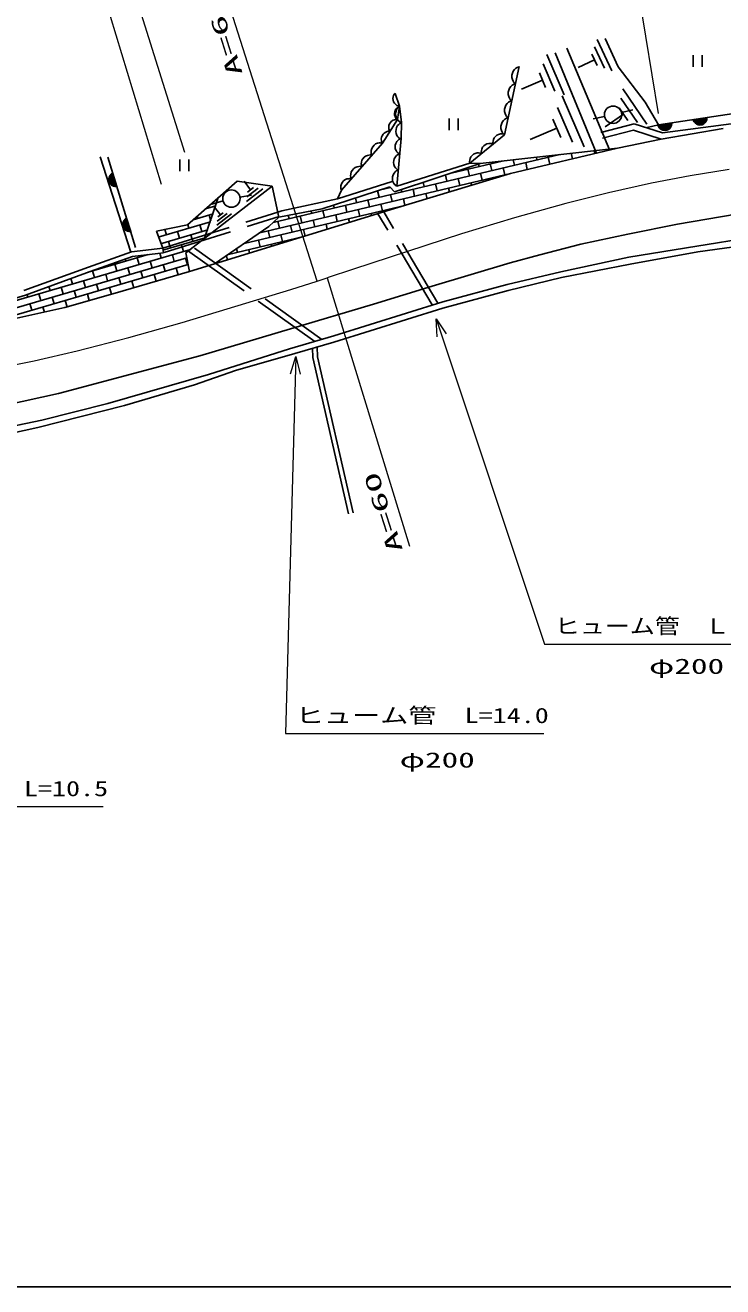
# Model space of a CAD drawing. Units: millimetres, scale not verified. Extents: x 40000 to 680000, y 20000 to 380000.
# Drawn here: x 205756 to 265973, y 205000 to 313872 of the extents above; entities that cross this region are included whole.
import ezdxf
from ezdxf.enums import TextEntityAlignment as Align

# ---------------------------------------------------------------- set-up
doc = ezdxf.new("R2010")
doc.units = ezdxf.units.MM
doc.header["$LTSCALE"] = 1000
doc.linetypes.add('CHAIN', pattern=[18.5, 12, -1.5, 3.5, -1.5])
doc.linetypes.add('DASHED', pattern=[7.5, 6, -1.5])
for name, color, linetype, lineweight in [('M-BGD', 7, 'Continuous', 25), ('M-BMK', 2, 'CHAIN', 13), ('M-STR-HTXT', 7, 'Continuous', 13), ('M-TTL-BAND', 7, 'Continuous', 25)]:
    doc.layers.add(name, color=color, linetype=linetype, lineweight=lineweight)
doc.styles.add('ＭＳ ゴシック', font='')
doc.styles.get('ＭＳ ゴシック').set_extended_font_data('MS Gothic')

msp = doc.modelspace()

# ---------------------------------------------------------------- linework, layer by layer
at = {"layer": 'M-BGD'}
for p, q in [((255125, 312650), (256398, 309934)), ((256933, 310276), (255812, 312735)), ((251510, 311490), (255047, 302895)), ((252512, 311895), (256220, 303051)), ((254663, 311373), (255121, 310396)), ((255760, 310165), (254894, 312012)), ((248392, 310311), (247127, 304413)), ((251474, 308172), (250462, 310549)), ((250784, 311346), (252271, 307851)), ((254892, 310885), (253480, 310223)), ((263427, 311281), (263426, 310281)), ((264186, 310281), (264186, 311281)), ((247769, 309551), (247761, 309369)), ((247761, 309369), (247811, 309174)), ((247807, 309727), (247769, 309551)), ((247874, 309897), (247807, 309727)), ((248000, 310054), (247874, 309897)), ((248113, 310153), (248000, 310054)), ((248220, 310222), (248113, 310153)), ((248385, 310278), (248220, 310222)), ((250141, 309752), (250676, 308493)), ((259262, 307234), (256933, 310276)), ((247493, 308261), (247455, 308085)), ((247560, 308431), (247493, 308261)), ((247685, 308588), (247560, 308431)), ((247799, 308686), (247685, 308588)), ((247905, 308755), (247799, 308686)), ((247811, 309174), (247874, 309038)), ((247874, 309038), (247943, 308931)), ((248071, 308812), (247905, 308755)), ((247943, 308931), (248071, 308812)), ((250409, 309122), (248591, 308349)), ((257331, 308387), (259425, 305338)), ((237513, 307704), (237491, 307545)), ((237491, 307545), (237515, 307401)), ((237550, 307818), (237513, 307704)), ((237515, 307401), (237561, 307264)), ((237595, 307909), (237550, 307818)), ((237561, 307264), (237630, 307136)), ((237685, 308016), (237595, 307909)), ((237630, 307136), (237745, 307023)), ((237695, 307986), (238072, 306881)), ((237745, 307023), (237844, 306955)), ((247371, 307122), (247245, 306965)), ((247484, 307220), (247371, 307122)), ((247455, 308085), (247447, 307903)), ((247447, 307903), (247497, 307708)), ((247591, 307289), (247484, 307220)), ((247497, 307708), (247560, 307572)), ((247560, 307572), (247629, 307465)), ((247756, 307346), (247591, 307289)), ((247629, 307465), (247756, 307346)), ((252119, 307784), (253998, 303368)), ((258602, 305491), (257178, 307564)), ((260427, 305271), (259262, 307234)), ((237638, 306280), (237637, 306146)), ((237637, 306146), (237681, 306005)), ((237659, 306410), (237638, 306280)), ((237703, 306537), (237659, 306410)), ((237681, 306005), (237731, 305908)), ((237789, 306656), (237703, 306537)), ((237736, 306380), (237727, 306209)), ((237727, 306209), (237746, 306043)), ((237800, 306556), (237736, 306380)), ((237746, 306043), (237793, 305879)), ((237869, 306732), (237789, 306656)), ((237870, 306677), (237800, 306556)), ((237844, 306955), (237935, 306910)), ((237945, 306786), (237869, 306732)), ((237944, 306770), (237870, 306677)), ((238072, 306881), (237883, 305749)), ((237935, 306910), (238072, 306881)), ((238074, 306869), (237944, 306770)), ((238064, 306833), (237945, 306786)), ((238072, 306881), (238234, 305479)), ((247140, 306619), (247132, 306437)), ((247132, 306437), (247182, 306242)), ((247178, 306795), (247140, 306619)), ((247245, 306965), (247178, 306795)), ((247182, 306242), (247245, 306106)), ((247245, 306106), (247314, 305999)), ((247314, 305999), (247442, 305880)), ((252990, 303774), (251713, 306776)), ((255773, 305996), (254794, 305791)), ((257402, 306192), (255817, 305104)), ((257026, 306741), (257779, 305644)), ((257234, 306332), (258203, 306577)), ((271621, 306952), (260427, 305271)), ((260772, 304576), (273412, 306232)), ((237883, 305749), (236589, 303700)), ((237151, 305218), (237135, 305058)), ((237135, 305058), (237144, 304938)), ((237144, 304938), (237167, 304839)), ((237207, 305352), (237151, 305218)), ((237284, 305474), (237207, 305352)), ((237381, 305583), (237284, 305474)), ((237519, 305666), (237381, 305583)), ((237631, 305709), (237519, 305666)), ((237730, 305731), (237631, 305709)), ((237870, 305728), (237730, 305731)), ((237731, 305908), (237786, 305832)), ((237768, 304879), (237756, 304712)), ((237809, 305045), (237768, 304879)), ((237786, 305832), (237883, 305749)), ((237793, 305879), (237896, 305722)), ((237905, 305206), (237809, 305045)), ((237896, 305722), (237992, 305620)), ((237997, 305311), (237905, 305206)), ((237992, 305620), (238085, 305546)), ((238087, 305389), (237997, 305311)), ((238085, 305546), (238234, 305479)), ((238233, 305462), (238087, 305389)), ((238234, 305479), (238206, 304104)), ((242362, 305822), (242362, 304822)), ((243121, 304822), (243122, 305822)), ((246826, 305153), (246818, 304971)), ((246818, 304971), (246868, 304776)), ((246864, 305329), (246826, 305153)), ((246931, 305498), (246864, 305329)), ((247056, 305655), (246931, 305498)), ((247170, 305754), (247056, 305655)), ((247276, 305823), (247170, 305754)), ((247442, 305880), (247276, 305823)), ((251645, 304974), (249349, 303997)), ((251307, 305769), (251983, 304180)), ((255434, 304604), (258319, 305359)), ((258319, 305359), (260772, 304576)), ((260427, 305271), (259454, 305059)), ((260382, 305204), (261568, 305388)), ((260452, 305069), (260382, 305204)), ((260441, 305140), (261531, 305310)), ((260541, 304961), (260452, 305069)), ((261519, 305235), (260475, 305072)), ((260510, 305005), (261506, 305160)), ((260678, 304861), (260541, 304961)), ((261446, 305078), (260592, 304945)), ((260662, 304032), (266002, 304949)), ((260675, 304885), (261386, 304996)), ((260808, 304809), (260678, 304861)), ((261278, 304906), (260804, 304832)), ((261282, 304882), (261147, 304813)), ((261389, 304972), (261282, 304882)), ((261490, 305109), (261389, 304972)), ((261542, 305238), (261490, 305109)), ((261568, 305388), (261542, 305238)), ((263424, 305677), (264609, 305861)), ((263493, 305542), (263424, 305677)), ((263482, 305613), (264573, 305783)), ((263583, 305435), (263493, 305542)), ((264560, 305708), (263517, 305546)), ((263552, 305478), (264548, 305633)), ((263720, 305334), (263583, 305435)), ((264488, 305551), (263634, 305418)), ((263716, 305358), (264427, 305469)), ((263850, 305282), (263720, 305334)), ((264320, 305379), (263846, 305305)), ((263999, 305256), (263850, 305282)), ((264189, 305286), (263999, 305256)), ((264324, 305356), (264189, 305286)), ((264431, 305445), (264324, 305356)), ((264531, 305582), (264431, 305445)), ((264584, 305712), (264531, 305582)), ((264609, 305861), (264584, 305712)), ((236510, 304204), (236494, 304044)), ((236494, 304044), (236503, 303924)), ((236503, 303924), (236526, 303825)), ((236566, 304338), (236510, 304204)), ((236526, 303825), (236589, 303700)), ((236643, 304460), (236566, 304338)), ((236741, 304569), (236643, 304460)), ((236878, 304652), (236741, 304569)), ((236990, 304695), (236878, 304652)), ((237090, 304717), (236990, 304695)), ((237230, 304714), (237090, 304717)), ((237167, 304839), (237230, 304714)), ((237825, 303828), (237736, 303679)), ((237756, 304712), (237772, 304542)), ((237772, 304542), (237843, 304368)), ((237911, 303926), (237825, 303828)), ((238206, 304104), (237828, 299979)), ((237843, 304368), (237919, 304251)), ((237994, 303998), (237911, 303926)), ((237919, 304251), (237996, 304161)), ((238130, 304067), (237994, 303998)), ((237996, 304161), (238130, 304067)), ((247127, 304413), (244136, 301970)), ((246139, 303874), (246127, 303764)), ((246127, 303764), (246149, 303614)), ((246170, 304000), (246139, 303874)), ((246241, 304159), (246170, 304000)), ((246346, 304278), (246241, 304159)), ((246466, 304377), (246346, 304278)), ((246604, 304455), (246466, 304377)), ((246774, 304494), (246604, 304455)), ((246904, 304499), (246774, 304494)), ((246868, 304776), (246931, 304640)), ((247013, 304488), (246904, 304499)), ((246931, 304640), (247000, 304533)), ((247000, 304533), (247127, 304413)), ((247156, 304437), (247013, 304488)), ((255595, 304130), (258259, 304806)), ((256883, 303268), (260662, 304032)), ((258259, 304806), (260662, 304032)), ((260957, 304783), (260808, 304809)), ((261147, 304813), (260957, 304783)), ((227164, 296860), (251901, 302707)), ((236589, 303700), (233056, 299629)), ((235418, 302668), (235291, 302640)), ((235528, 302676), (235418, 302668)), ((235677, 302649), (235528, 302676)), ((235628, 303063), (235618, 302923)), ((235618, 302923), (235626, 302805)), ((235626, 302805), (235677, 302649)), ((235675, 303244), (235628, 303063)), ((235764, 303390), (235675, 303244)), ((235874, 303517), (235764, 303390)), ((236005, 303625), (235874, 303517)), ((236178, 303697), (236005, 303625)), ((236315, 303726), (236178, 303697)), ((236434, 303735), (236315, 303726)), ((236594, 303706), (236434, 303735)), ((237699, 303525), (237687, 303369)), ((237687, 303369), (237702, 303212)), ((237736, 303679), (237699, 303525)), ((237702, 303212), (237768, 303051)), ((237768, 303051), (237838, 302941)), ((237888, 302697), (237798, 302619)), ((237838, 302941), (237910, 302858)), ((238034, 302770), (237888, 302697)), ((237910, 302858), (238034, 302770)), ((244453, 302733), (244332, 302634)), ((244590, 302811), (244453, 302733)), ((244760, 302850), (244590, 302811)), ((244890, 302855), (244760, 302850)), ((245000, 302844), (244890, 302855)), ((245143, 302792), (245000, 302844)), ((245029, 301933), (256883, 303268)), ((245132, 303052), (245121, 302942)), ((245121, 302942), (245143, 302792)), ((245163, 303178), (245132, 303052)), ((245235, 303337), (245163, 303178)), ((245339, 303456), (245235, 303337)), ((245460, 303555), (245339, 303456)), ((245597, 303633), (245460, 303555)), ((245767, 303672), (245597, 303633)), ((245897, 303677), (245767, 303672)), ((246007, 303666), (245897, 303677)), ((246149, 303614), (246007, 303666)), ((247643, 301084), (256883, 303268)), ((251880, 302702), (251880, 302704)), ((252991, 302348), (252881, 302817)), ((254937, 302808), (254882, 303042)), ((212236, 302513), (214875, 294281)), ((212875, 302478), (215289, 294695)), ((219107, 302290), (219106, 301290)), ((219866, 301290), (219866, 302289)), ((234236, 301586), (234104, 301478)), ((234409, 301658), (234236, 301586)), ((234546, 301688), (234409, 301658)), ((234664, 301696), (234546, 301688)), ((234825, 301668), (234664, 301696)), ((234780, 302052), (234770, 301922)), ((234770, 301922), (234778, 301812)), ((234778, 301812), (234825, 301668)), ((234823, 302220), (234780, 302052)), ((234906, 302355), (234823, 302220)), ((235008, 302473), (234906, 302355)), ((235130, 302574), (235008, 302473)), ((235291, 302640), (235130, 302574)), ((237570, 302187), (237558, 302020)), ((237558, 302020), (237573, 301850)), ((237610, 302353), (237570, 302187)), ((237573, 301850), (237645, 301676)), ((237706, 302514), (237610, 302353)), ((237638, 299495), (245029, 301933)), ((237645, 301676), (237720, 301559)), ((237798, 302619), (237706, 302514)), ((237828, 299979), (244136, 301970)), ((242530, 301108), (246918, 302145)), ((244125, 302230), (244114, 302120)), ((244114, 302120), (244136, 301970)), ((244156, 302356), (244125, 302230)), ((244136, 301970), (245029, 301933)), ((244228, 302515), (244156, 302356)), ((244332, 302634), (244228, 302515)), ((244932, 301676), (244883, 301884)), ((246043, 301322), (245905, 301906)), ((246878, 302136), (246877, 302141)), ((247989, 301782), (247877, 302253)), ((249100, 301428), (248962, 302012)), ((249935, 302242), (249879, 302479)), ((251046, 301888), (250908, 302472)), ((212968, 300475), (212972, 300627)), ((212972, 300627), (213005, 300762)), ((213137, 300175), (212995, 300634)), ((213005, 300762), (213084, 300913)), ((213028, 300770), (213241, 300082)), ((213331, 300035), (213075, 300860)), ((213084, 300913), (213177, 301017)), ((213123, 300950), (213421, 299987)), ((213177, 301017), (213300, 301105)), ((213497, 299986), (213184, 300994)), ((213246, 301038), (213573, 299984)), ((213300, 301105), (213656, 299960)), ((226002, 295969), (247643, 301084)), ((233360, 300535), (233239, 300435)), ((233521, 300602), (233360, 300535)), ((233649, 300629), (233521, 300602)), ((233759, 300637), (233649, 300629)), ((233908, 300611), (233759, 300637)), ((233859, 301024), (233849, 300884)), ((233849, 300884), (233857, 300766)), ((233857, 300766), (233908, 300611)), ((233905, 301206), (233859, 301024)), ((233994, 301351), (233905, 301206)), ((234104, 301478), (233994, 301351)), ((237467, 300791), (237455, 300624)), ((237455, 300624), (237470, 300454)), ((237507, 300957), (237467, 300791)), ((237603, 301118), (237507, 300957)), ((237695, 301224), (237603, 301118)), ((237631, 298042), (247643, 301084)), ((237785, 301301), (237695, 301224)), ((237720, 301559), (237798, 301469)), ((237931, 301375), (237785, 301301)), ((237798, 301469), (237931, 301375)), ((242151, 300402), (242024, 300941)), ((242986, 301216), (242977, 301256)), ((243262, 300049), (243124, 300632)), ((244097, 300862), (243959, 301446)), ((245208, 300509), (245070, 301092)), ((246203, 300646), (246181, 300738)), ((247154, 300968), (247016, 301552)), ((213025, 300292), (212968, 300475)), ((213114, 300168), (213025, 300292)), ((213218, 300075), (213114, 300168)), ((213368, 299996), (213218, 300075)), ((213504, 299963), (213368, 299996)), ((213656, 299960), (213504, 299963)), ((227066, 299973), (219623, 294216)), ((219753, 296653), (224046, 300405)), ((224046, 300405), (227066, 299973)), ((225212, 299660), (224643, 300403)), ((226276, 299750), (224847, 298656)), ((224901, 299060), (225872, 299804)), ((225469, 299857), (224954, 299463)), ((227066, 299973), (227650, 297307)), ((231383, 298040), (237234, 299926)), ((232705, 298901), (237441, 300391)), ((233056, 299629), (232705, 298901)), ((233010, 300013), (233001, 299883)), ((233001, 299883), (233009, 299773)), ((233009, 299773), (233056, 299629)), ((233054, 300182), (233010, 300013)), ((233136, 300317), (233054, 300182)), ((233239, 300435), (233136, 300317)), ((236314, 299023), (236180, 299587)), ((236425, 299665), (237287, 299869)), ((237149, 299836), (237135, 299894)), ((237234, 299926), (237638, 299495)), ((237441, 300391), (237828, 299979)), ((237470, 300454), (237542, 300281)), ((237542, 300281), (237617, 300163)), ((237617, 300163), (237695, 300073)), ((237695, 300073), (237828, 299979)), ((238260, 299483), (238212, 299684)), ((239370, 299129), (239232, 299713)), ((240205, 299943), (240118, 300313)), ((241316, 299589), (241178, 300172)), ((242369, 299482), (242289, 299819)), ((244286, 300064), (244235, 300279)), ((221191, 295411), (222400, 299013)), ((222831, 298709), (221867, 298443)), ((222404, 298969), (222454, 298983)), ((224292, 299040), (225276, 299214)), ((224653, 295034), (238512, 298310)), ((227907, 297848), (232705, 298901)), ((232422, 298103), (232362, 298356)), ((233533, 297749), (233395, 298333)), ((234368, 298563), (234271, 298971)), ((235479, 298209), (235341, 298793)), ((236590, 297855), (236452, 298439)), ((237425, 298669), (237287, 299253)), ((238535, 298317), (238398, 298899)), ((240452, 298899), (240343, 299359)), ((220253, 297090), (221989, 297598)), ((220666, 297211), (220610, 297402)), ((221329, 298029), (222222, 298290)), ((221457, 298067), (221440, 298127)), ((221778, 296968), (221625, 297491)), ((222608, 297510), (222103, 298170)), ((222103, 293266), (237631, 298042)), ((223555, 297590), (222284, 296617)), ((222332, 296976), (223196, 297637)), ((222837, 297685), (222380, 297335)), ((226787, 296514), (227650, 297307)), ((227555, 297738), (227907, 297848)), ((227650, 297307), (231383, 298040)), ((228530, 297183), (228463, 297467)), ((229641, 296829), (229503, 297413)), ((230476, 297643), (230427, 297852)), ((231587, 297289), (231449, 297873)), ((232698, 296936), (232560, 297519)), ((234644, 297395), (234506, 297979)), ((235661, 297436), (235617, 297625)), ((237577, 298025), (237563, 298085)), ((262054, 296710), (267118, 297552)), ((214176, 296584), (214179, 296735)), ((214232, 296400), (214176, 296584)), ((214179, 296735), (214212, 296871)), ((214344, 296284), (214202, 296742)), ((214212, 296871), (214291, 297021)), ((214321, 296277), (214232, 296400)), ((214235, 296878), (214448, 296191)), ((214538, 296143), (214282, 296968)), ((214291, 297021), (214384, 297126)), ((214425, 296184), (214321, 296277)), ((214330, 297058), (214628, 296096)), ((214384, 297126), (214507, 297214)), ((214704, 296094), (214391, 297103)), ((214575, 296105), (214425, 296184)), ((214453, 297147), (214780, 296093)), ((214507, 297214), (214863, 296068)), ((217078, 296093), (219753, 296653)), ((217246, 295586), (221757, 296905)), ((217434, 295016), (221525, 296212)), ((217955, 295794), (217822, 296249)), ((219874, 296355), (219780, 296677)), ((221002, 296059), (220834, 296635)), ((222103, 293266), (226787, 296514)), ((226860, 295556), (226722, 296140)), ((227695, 296370), (227557, 296953)), ((228806, 296016), (228668, 296600)), ((229916, 295669), (229779, 296246)), ((230752, 296476), (230614, 297059)), ((231831, 296258), (231725, 296706)), ((233746, 296847), (233671, 297165)), ((257783, 295827), (262054, 296710)), ((214711, 296071), (214575, 296105)), ((214863, 296068), (214711, 296071)), ((217643, 294636), (217078, 296093)), ((217623, 294447), (221293, 295519)), ((218292, 294642), (218124, 295218)), ((219083, 295498), (218915, 296074)), ((220211, 295203), (220043, 295779)), ((221187, 295427), (221171, 295484)), ((221317, 295786), (221880, 295962)), ((223304, 294099), (229811, 295637)), ((224915, 295096), (224890, 295199)), ((226025, 294742), (225888, 295326)), ((227971, 295202), (227833, 295786)), ((228958, 295374), (228944, 295432)), ((253727, 294965), (257783, 295827)), ((263721, 294800), (268353, 295540)), ((194559, 287080), (220018, 294522)), ((211204, 292570), (216365, 294079)), ((211217, 293001), (214925, 294308)), ((214925, 294308), (217643, 294636)), ((217691, 294239), (215017, 293916)), ((217501, 293786), (217379, 294201)), ((217643, 294636), (217691, 294239)), ((218628, 293491), (218460, 294066)), ((219420, 294347), (219251, 294923)), ((219623, 294216), (219925, 292620)), ((223212, 293607), (223125, 293975)), ((224080, 294282), (224008, 294587)), ((225127, 294196), (225053, 294512)), ((227043, 294785), (226998, 294972)), ((247611, 293380), (250168, 294060)), ((250168, 294060), (253727, 294965)), ((257858, 293850), (263721, 294800)), ((257969, 293261), (263825, 294313)), ((263825, 294313), (268417, 294944)), ((197890, 287429), (219701, 293804)), ((202362, 288111), (219813, 293212)), ((205647, 290969), (211217, 293001)), ((215017, 293916), (211352, 292624)), ((212534, 292959), (212513, 293034)), ((213662, 292664), (213494, 293240)), ((214454, 293520), (214401, 293699)), ((214790, 292369), (214622, 292944)), ((215581, 293225), (215413, 293801)), ((216709, 292930), (216541, 293505)), ((217837, 292634), (217669, 293210)), ((218965, 292339), (218797, 292915)), ((219756, 293195), (219588, 293771)), ((219925, 292620), (222103, 293266)), ((240891, 291361), (247611, 293380)), ((251997, 292603), (257858, 293850)), ((252063, 292096), (257969, 293261)), ((211352, 292624), (205774, 290590)), ((209824, 291542), (209685, 292016)), ((210952, 291247), (210784, 291823)), ((211743, 292103), (211575, 292679)), ((212871, 291808), (212703, 292384)), ((213511, 290745), (219925, 292620)), ((213999, 291513), (213831, 292088)), ((215127, 291217), (214958, 291793)), ((215918, 292073), (215750, 292649)), ((217046, 291778), (216878, 292354)), ((247359, 291486), (251997, 292603)), ((247446, 290985), (252063, 292096)), ((207114, 290125), (206945, 290701)), ((207905, 290981), (207803, 291330)), ((209033, 290686), (208864, 291262)), ((209163, 289499), (213511, 290745)), ((210161, 290391), (209992, 290966)), ((212080, 290952), (211911, 291527)), ((213207, 290658), (213039, 291232)), ((235822, 289799), (240891, 291361)), ((241794, 290013), (247359, 291486)), ((241794, 289464), (247446, 290985)), ((205774, 290590), (202309, 289527)), ((205986, 290420), (205921, 290643)), ((206322, 289269), (206154, 289844)), ((208241, 289830), (208073, 290405)), ((209363, 289556), (209201, 290110)), ((211285, 290107), (211120, 290671)), ((228643, 287664), (235822, 289799)), ((232408, 287076), (241794, 290013)), ((204512, 288489), (209163, 289499)), ((207408, 289118), (207282, 289549)), ((232390, 286534), (241794, 289464)), ((220823, 285347), (228643, 287664)), ((228584, 285931), (232408, 287076)), ((229035, 285544), (232390, 286534)), ((208636, 282087), (220823, 285347)), ((221575, 283730), (228584, 285931)), ((223895, 284071), (229035, 285544)), ((230593, 285189), (230564, 285995)), ((230960, 286112), (230992, 285241)), ((233674, 271707), (230593, 285189)), ((230992, 285241), (234064, 271796)), ((212883, 281229), (221575, 283730)), ((220356, 282850), (223895, 284071)), ((204061, 281080), (208636, 282087)), ((214319, 281040), (220356, 282850)), ((206836, 279154), (214319, 281040)), ((207201, 279782), (212883, 281229)), ((200107, 277706), (206836, 279154)), ((203595, 279043), (207201, 279782))]:
    msp.add_line(p, q, dxfattribs=at)
at = {"layer": 'M-BGD', "linetype": 'DASHED'}
for p, q in [((217643, 294636), (227555, 297738)), ((217763, 294254), (227675, 297356)), ((240898, 289732), (236208, 297604)), ((241388, 289886), (236700, 297756)), ((230752, 286580), (219340, 294748)), ((231358, 286761), (219937, 294935))]:
    msp.add_line(p, q, dxfattribs=at)
at = {"layer": 'M-BGD'}
for centre in [(256507, 306149), (223554, 298909)]:
    msp.add_circle(centre, 750, dxfattribs=at)
at = {"layer": 'M-BMK'}
msp.add_line((230966, 291794), (231821, 292069), dxfattribs=at)
for points in [[(266521, 301422), (263165, 300882), (259828, 300238), (256120, 299411), (252436, 298484), (248006, 297252), (243412, 295864), (234096, 292831), (231821, 292069)], [(196095, 283101), (199460, 283578), (202809, 284158), (206532, 284915), (210233, 285771), (214686, 286919), (219305, 288220), (228676, 291076), (230966, 291794)]]:
    msp.add_lwpolyline(points, dxfattribs=at)
at = {"layer": 'M-STR-HTXT'}
for p, q in [((255353, 336823), (260402, 306247)), ((219534, 302893), (211928, 327083)), ((209574, 326174), (217490, 300166)), ((230966, 291794), (223309, 315806)), ((231821, 292069), (238934, 268918)), ((241304, 286969), (241229, 288524)), ((241229, 288524), (242101, 287234)), ((241229, 288524), (250572, 260465)), ((229119, 285274), (228213, 252753)), ((228657, 283787), (229119, 285274)), ((229119, 285274), (229497, 283763)), ((250572, 260465), (272886, 260461)), ((228213, 252753), (250527, 252748)), ((190172, 246446), (212486, 246441))]:
    msp.add_line(p, q, dxfattribs=at)
at = {"layer": 'M-TTL-BAND'}
msp.add_line((40000, 205000), (579000, 205000), dxfattribs=at)

# ---------------------------------------------------------------- texts
at = {"layer": 'M-STR-HTXT', "style": 'ＭＳ ゴシック'}
for s, rotation, width, p in [('A=60', 107.388, 2, (224908, 309846)), ('A=60', 107.688, 2, (238735, 268736)), ('ヒューム管\u3000Ｌ＝10.8', 359.988, 1.2, (251472, 260965)), ('φ200', 359.988, 1.6, (259606, 257496)), ('ヒューム管\u3000L=14.0', 359.988, 1.35, (229113, 253253)), ('φ200', 359.988, 1.6, (238081, 249407)), ('ヒューム管\u3000L=10.5', 359.988, 1.35, (191072, 246946))]:
    msp.add_text(s, height=1319, rotation=rotation, dxfattribs=dict(at, width=width)).set_placement(p, align=Align.BOTTOM_LEFT)

doc.saveas('drawing.dxf')
